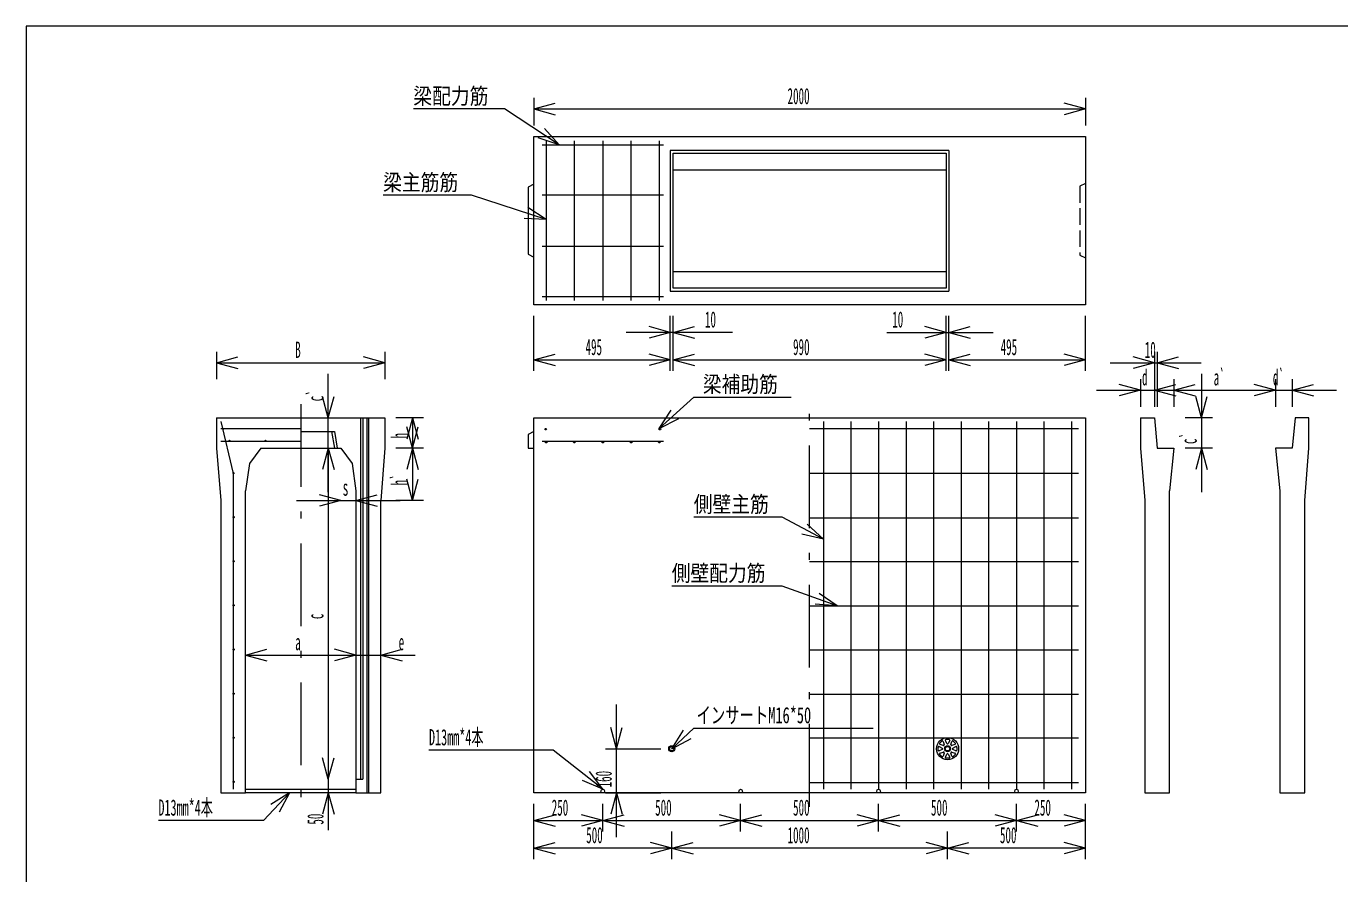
# Model space of a CAD drawing. Units: millimetres on the paper, with parts at other scales. Extents: x 26 to 772, y 19 to 550.
# Drawn here: x 25.5 to 501.7, y 242.7 to 550 of the extents above; entities that cross this region are included whole.
import ezdxf
from ezdxf.enums import TextEntityAlignment as Align

# ---------------------------------------------------------------- set-up
doc = ezdxf.new("R2010")
doc.units = ezdxf.units.MM
doc.linetypes.add('USER1', pattern=[8, 6, -2])
doc.linetypes.add('USER2', pattern=[50.5, 30, -9, 2.5, -9])
for name, color, linetype, lineweight in [('1', 7, 'Continuous', 18), ('10', 3, 'Continuous', 18), ('17', 7, 'Continuous', 18), ('18', 7, 'Continuous', 18), ('3', 7, 'Continuous', 18), ('6', 7, 'Continuous', 18)]:
    doc.layers.add(name, color=color, linetype=linetype, lineweight=lineweight)
doc.styles.add('ＭＳ ゴシック', font='')
doc.styles.get('ＭＳ ゴシック').set_extended_font_data('MS Gothic')

msp = doc.modelspace()

# ---------------------------------------------------------------- linework, layer by layer
at = {"layer": '1'}
for p, q in [((25.5, 550), (25.5, 19)), ((771.5, 550), (25.5, 550)), ((209.5, 524), (209.5, 514)), ((409.5, 524), (409.5, 514)), ((209.5, 520), (217.227, 522.071)), ((209.5, 520), (409.5, 520)), ((209.5, 520), (217.227, 517.929)), ((409.5, 520), (401.773, 522.071)), ((409.5, 520), (401.773, 517.929)), ((209.5, 510), (409.5, 510)), ((209.5, 449), (209.5, 510)), ((409.5, 510), (409.5, 449)), ((259, 505), (259, 454)), ((360, 505), (259, 505)), ((360, 505), (360, 454)), ((260, 504), (359, 504)), ((260, 455), (260, 504)), ((359, 504), (359, 455)), ((260, 497.9), (359, 497.9)), ((209.5, 492.7), (207.5, 491.7)), ((207.5, 491.7), (207.5, 467.3)), ((207.5, 467.3), (209.5, 466.3)), ((260, 461.1), (359, 461.1)), ((259, 454), (360, 454)), ((359, 455), (260, 455)), ((409.5, 449), (209.5, 449)), ((209.5, 425), (209.5, 445)), ((259, 425), (259, 445)), ((259, 435), (259, 445)), ((260, 425), (260, 445)), ((260, 435), (260, 445)), ((359, 425), (359, 445)), ((359, 435), (359, 445)), ((360, 425), (360, 445)), ((360, 435), (360, 445)), ((409.5, 425), (409.5, 445)), ((281.56, 439), (243, 439)), ((259, 439), (251.273, 441.071)), ((259, 439), (251.273, 436.929)), ((260, 439), (267.727, 441.071)), ((260, 439), (267.727, 436.929)), ((337.44, 439), (376, 439)), ((359, 439), (351.273, 441.071)), ((359, 439), (351.273, 436.929)), ((360, 439), (367.727, 441.071)), ((360, 439), (367.727, 436.929)), ((94.5, 432), (94.5, 422)), ((94.5, 428), (102.227, 430.071)), ((155.5, 428), (147.773, 430.071)), ((155.5, 432), (155.5, 422)), ((209.5, 429), (217.227, 431.071)), ((209.5, 429), (259, 429)), ((209.5, 429), (217.227, 426.929)), ((259, 429), (251.273, 431.071)), ((259, 429), (251.273, 426.929)), ((260, 429), (267.727, 431.071)), ((260, 429), (359, 429)), ((260, 429), (267.727, 426.929)), ((359, 429), (351.273, 431.071)), ((359, 429), (351.273, 426.929)), ((360, 429), (367.727, 431.071)), ((360, 429), (409.5, 429)), ((360, 429), (367.727, 426.929)), ((409.5, 429), (401.773, 431.071)), ((409.5, 429), (401.773, 426.929)), ((434.5, 428), (426.773, 430.071)), ((434.5, 432), (434.5, 412)), ((435.5, 432), (435.5, 412)), ((435.5, 428), (443.227, 430.071)), ((94.5, 428), (155.5, 428)), ((94.5, 428), (102.227, 425.929)), ((135, 381), (135, 424)), ((155.5, 428), (147.773, 425.929)), ((418.5, 428), (451.5, 428)), ((434.5, 428), (426.773, 425.929)), ((435.5, 428), (443.227, 425.929)), ((451.6, 424), (451.6, 381)), ((429.5, 418), (421.773, 420.071)), ((429.5, 422), (429.5, 412)), ((434.5, 422), (434.5, 412)), ((434.5, 418), (442.227, 420.071)), ((441.6, 422), (441.6, 412)), ((441.6, 418), (449.327, 420.071)), ((478.4, 418), (470.673, 420.071)), ((478.4, 418), (470.673, 420.071)), ((478.4, 422), (478.4, 412)), ((478.4, 422), (478.4, 412)), ((484.5, 422), (484.5, 412)), ((484.5, 418), (492.227, 420.071)), ((135, 408), (132.929, 415.727)), ((135, 408), (137.071, 415.727)), ((255, 404.124), (267.56, 415.5)), ((267.56, 415.5), (302.788, 415.5)), ((413.5, 418), (450.5, 418)), ((429.5, 418), (421.773, 415.929)), ((434.5, 418), (442.227, 415.929)), ((441.6, 418), (478.4, 418)), ((441.6, 418), (449.327, 415.929)), ((451.6, 408), (449.529, 415.727)), ((451.6, 408), (453.671, 415.727)), ((462.4, 418), (500.5, 418)), ((478.4, 418), (470.673, 415.929)), ((478.4, 418), (470.673, 415.929)), ((484.5, 418), (492.227, 415.929)), ((255, 404.124), (259.337, 410.846)), ((94.5, 408), (155.5, 408)), ((94.5, 408), (94.5, 397)), ((146.85, 277), (146.85, 408)), ((147.55, 408), (147.55, 277)), ((148.95, 408), (148.95, 272)), ((149.65, 272), (149.65, 408)), ((155.5, 408), (155.5, 397)), ((169.5, 408), (159.5, 408)), ((165.5, 408), (163.429, 400.273)), ((165.5, 408), (165.5, 397)), ((165.5, 408), (167.571, 400.273)), ((209.5, 408), (409.5, 408)), ((209.5, 272), (209.5, 408)), ((255, 404.124), (262.117, 407.777)), ((409.5, 408), (409.5, 272)), ((429.5, 408), (434.5, 408)), ((429.5, 408), (429.5, 397)), ((434.5, 408), (435.5, 397)), ((455.6, 408), (445.6, 408)), ((485.5, 408), (484.5, 397)), ((490.5, 408), (485.5, 408)), ((490.5, 397), (490.5, 408)), ((96, 404.2), (125, 404.2)), ((125, 403), (137.2, 403)), ((136.2, 403), (137.2, 397)), ((137.2, 403), (138.2, 397)), ((165.5, 397), (163.429, 404.727)), ((165.5, 397), (167.571, 404.727)), ((209.5, 403), (207.5, 402)), ((207.5, 402), (207.5, 397)), ((94.5, 397), (96, 378)), ((110.5, 397), (106.4, 391.5)), ((110.5, 397), (139.5, 397)), ((135, 397), (132.929, 389.273)), ((135, 397), (132.929, 389.273)), ((135, 397), (137.071, 389.273)), ((135, 397), (135, 277)), ((135, 397), (137.071, 389.273)), ((139.5, 397), (143.6, 391.5)), ((155.5, 397), (154, 378)), ((169.5, 397), (159.5, 397)), ((169.5, 397), (159.5, 397)), ((165.5, 397), (163.429, 389.273)), ((165.5, 397), (165.5, 378)), ((165.5, 397), (167.571, 389.273)), ((207.5, 397), (209.5, 397)), ((212.5, 399.5), (256.5, 399.5)), ((429.5, 397), (431, 378)), ((435.5, 397), (441.6, 397)), ((441.6, 397), (440, 381.5)), ((455.6, 397), (445.6, 397)), ((451.6, 397), (449.529, 389.273)), ((451.6, 397), (453.671, 389.273)), ((484.5, 397), (478.4, 397)), ((478.4, 397), (480, 381.5)), ((489, 378), (490.5, 397)), ((106.4, 391.5), (105, 381.5)), ((143.6, 391.5), (145, 381.5)), ((165.5, 378), (163.429, 385.727)), ((165.5, 378), (167.571, 385.727)), ((105, 272), (105, 381.5)), ((145, 381.5), (145, 272)), ((440, 272), (440, 381.5)), ((480, 381.5), (480, 272)), ((96, 378), (96, 272)), ((123.5, 378), (161, 378)), ((139.5, 378), (131.773, 380.071)), ((139.5, 378), (131.773, 375.929)), ((145, 378), (152.727, 380.071)), ((145, 378), (152.727, 375.929)), ((154, 272), (154, 378)), ((169.5, 378), (159.5, 378)), ((431, 378), (431, 272)), ((489, 272), (489, 378)), ((105, 322), (112.727, 324.071)), ((145, 322), (137.273, 324.071)), ((145, 322), (137.273, 324.071)), ((154, 322), (161.727, 324.071)), ((105, 322), (145, 322)), ((105, 322), (112.727, 319.929)), ((129, 322), (166.5, 322)), ((145, 322), (137.273, 319.929)), ((145, 322), (137.273, 319.929)), ((154, 322), (161.727, 319.929)), ((239.5, 256), (239.5, 304)), ((239.5, 288), (237.429, 295.727)), ((239.5, 288), (241.571, 295.727)), ((259.5, 288), (267.5, 295.5)), ((267.5, 295.5), (332.5, 295.5)), ((135, 293), (135, 258.5)), ((259.5, 288), (263.721, 294.796)), ((259.5, 288), (266.554, 291.775)), ((356.711, 290.061), (357.439, 290.789)), ((357.936, 290.671), (358.3, 289.58)), ((359.232, 289.966), (358.717, 290.995)), ((358.985, 291.429), (360.015, 291.429)), ((360.283, 290.995), (359.768, 289.966)), ((360.7, 289.58), (361.064, 290.671)), ((361.561, 290.789), (362.289, 290.061)), ((216.5, 287.5), (171.5, 287.5)), ((234.5, 273.3), (216.5, 287.5)), ((235.5, 288), (255.5, 288)), ((356.071, 287.485), (356.071, 288.515)), ((356.505, 288.783), (357.534, 288.268)), ((357.534, 287.732), (356.505, 287.217)), ((357.439, 285.211), (356.711, 285.939)), ((357.92, 289.2), (356.829, 289.564)), ((356.829, 286.436), (357.92, 286.8)), ((358.3, 286.42), (357.936, 285.329)), ((358.717, 285.005), (359.232, 286.034)), ((359.768, 286.034), (360.283, 285.005)), ((361.064, 285.329), (360.7, 286.42)), ((362.171, 289.564), (361.08, 289.2)), ((361.08, 286.8), (362.171, 286.436)), ((361.466, 288.268), (362.495, 288.783)), ((362.495, 287.217), (361.466, 287.732)), ((362.289, 285.939), (361.561, 285.211)), ((362.929, 288.515), (362.929, 287.485)), ((135, 277), (132.929, 284.727)), ((135, 277), (132.929, 284.727)), ((135, 277), (137.071, 284.727)), ((135, 277), (137.071, 284.727)), ((360.015, 284.571), (358.985, 284.571)), ((145, 277), (147.55, 277)), ((234.5, 273.3), (227.151, 276.46)), ((234.5, 273.3), (229.716, 279.712)), ((96, 272), (105, 272)), ((105, 273.3), (145, 273.3)), ((145, 272), (105, 272)), ((120.938, 272), (111.475, 262)), ((120.938, 272), (114.123, 267.81)), ((120.938, 272), (117.131, 264.964)), ((135, 272), (132.929, 264.273)), ((135, 272), (137.071, 264.273)), ((145, 272), (154, 272)), ((409.5, 272), (209.5, 272)), ((235.5, 272), (255.5, 272)), ((239.5, 272), (237.429, 264.273)), ((239.5, 272), (241.571, 264.273)), ((431, 272), (440, 272)), ((480, 272), (489, 272)), ((209.5, 258), (209.5, 268)), ((234.5, 258), (234.5, 268)), ((234.5, 258), (234.5, 268)), ((284.5, 258), (284.5, 268)), ((284.5, 258), (284.5, 268)), ((334.5, 258), (334.5, 268)), ((334.5, 258), (334.5, 268)), ((384.5, 258), (384.5, 268)), ((384.5, 258), (384.5, 268)), ((409.5, 258), (409.5, 268)), ((111.475, 262), (73.41, 262)), ((209.5, 262), (217.227, 264.071)), ((209.5, 262), (234.5, 262)), ((209.5, 262), (217.227, 259.929)), ((234.5, 262), (226.773, 264.071)), ((234.5, 262), (226.773, 259.929)), ((234.5, 262), (242.227, 264.071)), ((234.5, 262), (284.5, 262)), ((234.5, 262), (242.227, 259.929)), ((284.5, 262), (276.773, 264.071)), ((284.5, 262), (276.773, 259.929)), ((284.5, 262), (292.227, 264.071)), ((284.5, 262), (334.5, 262)), ((284.5, 262), (292.227, 259.929)), ((334.5, 262), (326.773, 264.071)), ((334.5, 262), (326.773, 259.929)), ((334.5, 262), (342.227, 264.071)), ((334.5, 262), (384.5, 262)), ((334.5, 262), (342.227, 259.929)), ((384.5, 262), (376.773, 264.071)), ((384.5, 262), (376.773, 259.929)), ((384.5, 262), (392.227, 264.071)), ((384.5, 262), (409.5, 262)), ((384.5, 262), (392.227, 259.929)), ((409.5, 262), (401.773, 264.071)), ((409.5, 262), (401.773, 259.929)), ((209.5, 248), (209.5, 258)), ((259.5, 248), (259.5, 258)), ((259.5, 248), (259.5, 258)), ((359.5, 248), (359.5, 258)), ((359.5, 248), (359.5, 258)), ((409.5, 248), (409.5, 258)), ((209.5, 252), (217.227, 254.071)), ((259.5, 252), (251.773, 254.071)), ((259.5, 252), (267.227, 254.071)), ((359.5, 252), (351.773, 254.071)), ((359.5, 252), (367.227, 254.071)), ((409.5, 252), (401.773, 254.071)), ((259.5, 252), (209.5, 252)), ((209.5, 252), (217.227, 249.929)), ((259.5, 252), (251.773, 249.929)), ((359.5, 252), (259.5, 252)), ((259.5, 252), (267.227, 249.929)), ((359.5, 252), (351.773, 249.929)), ((409.5, 252), (359.5, 252)), ((359.5, 252), (367.227, 249.929)), ((409.5, 252), (401.773, 249.929))]:
    msp.add_line(p, q, dxfattribs=at)
at = {"layer": '1', "linetype": 'USER1'}
for p, q in [((409.5, 493), (407.5, 492)), ((407.5, 492), (407.5, 467)), ((407.5, 467), (409.5, 466))]:
    msp.add_line(p, q, dxfattribs=at)
at = {"layer": '1', "linetype": 'USER2'}
for p, q in [((125, 413), (125, 267)), ((309.5, 267), (309.5, 413))]:
    msp.add_line(p, q, dxfattribs=at)
at = {"layer": '1'}
for centre, radius in [((213.8, 403.9), 0.3), ((255.2, 403.9), 0.3), ((99.2, 399.7), 0.2), ((112.2, 399.7), 0.2), ((359.5, 288), 4), ((259.5, 288), 1.1), ((259.5, 288), 0.8), ((359.5, 288), 1.1), ((359.5, 288), 0.8), ((234.5, 272.65), 0.65), ((284.5, 272.65), 0.65), ((334.5, 272.65), 0.65), ((384.5, 272.65), 0.65)]:
    msp.add_circle(centre, radius, dxfattribs=at)
for centre, start, end in [((357.651, 290.577), 18.43495, 135), ((358.985, 291.129), 90, 206.56505), ((360.015, 291.129), 333.43495, 90), ((361.349, 290.577), 45, 161.56505), ((356.371, 288.515), 63.43495, 180), ((356.371, 287.485), 180, 296.56505), ((356.923, 289.849), 135, 251.56505), ((356.923, 286.151), 108.43495, 225), ((357.4, 288), 296.56505, 63.43495), ((358.015, 289.485), 251.56505, 18.43495), ((358.015, 286.515), 341.56505, 108.43495), ((359.5, 290.1), 206.56505, 333.43495), ((359.5, 285.9), 26.56505, 153.43495), ((360.985, 289.485), 161.56505, 288.43495), ((360.985, 286.515), 71.56505, 198.43495), ((361.6, 288), 116.56505, 243.43495), ((362.077, 289.849), 288.43495, 45), ((362.077, 286.151), 315, 71.56505), ((362.629, 288.515), 0, 116.56505), ((362.629, 287.485), 243.43495, 0), ((357.651, 285.423), 225, 341.56505), ((358.985, 284.871), 153.43495, 270), ((360.015, 284.871), 270, 26.56505), ((361.349, 285.423), 198.43495, 315)]:
    msp.add_arc(centre, 0.3, start, end, dxfattribs=at)
at = {"layer": '10'}
for p, q in [((214, 508.5), (214, 450.5)), ((224.2, 450.5), (224.2, 508.5)), ((234.5, 508.5), (234.5, 450.5)), ((244.8, 450.5), (244.8, 508.5)), ((255, 508.5), (255, 450.5)), ((186.959, 488.7), (154.877, 488.7)), ((214, 479.871), (186.959, 488.7)), ((214, 479.871), (207.297, 484.238)), ((214, 479.871), (206.012, 480.301))]:
    msp.add_line(p, q, dxfattribs=at)
for centre in [(214, 399.2), (224.2, 399.2), (234.5, 399.2), (244.8, 399.2), (255, 399.2)]:
    msp.add_circle(centre, 0.3, dxfattribs=at)
at = {"layer": '17'}
for p, q in [((309.5, 404.2), (407, 404.2)), ((407, 387.8), (309.5, 387.8)), ((309.5, 371.8), (407, 371.8)), ((407, 355.8), (309.5, 355.8)), ((299.5, 347), (259.5, 347)), ((319.5, 339.8), (299.5, 347)), ((319.5, 339.8), (312.931, 344.366)), ((309.5, 339.8), (407, 339.8)), ((319.5, 339.8), (311.528, 340.469)), ((407, 323.8), (309.5, 323.8)), ((309.5, 307.8), (407, 307.8)), ((407, 291.8), (309.5, 291.8)), ((309.5, 275.8), (407, 275.8))]:
    msp.add_line(p, q, dxfattribs=at)
for centre in [(96.848, 404), (100.658, 388), (100.7, 372), (100.7, 356), (100.7, 340), (100.7, 324), (100.7, 308), (100.7, 292), (100.7, 276)]:
    msp.add_circle(centre, 0.2, dxfattribs=at)
at = {"layer": '18'}
for p, q in [((96, 406.7), (100.5, 387.8)), ((314.5, 406.7), (314.5, 273.3)), ((324.5, 406.7), (324.5, 273.3)), ((334.5, 406.7), (334.5, 273.3)), ((344.5, 406.7), (344.5, 273.3)), ((354.5, 273.3), (354.5, 406.7)), ((364.5, 406.7), (364.5, 273.3)), ((374.5, 273.3), (374.5, 406.7)), ((384.5, 406.7), (384.5, 273.3)), ((394.5, 273.3), (394.5, 406.7)), ((404.5, 406.7), (404.5, 273.3)), ((100.5, 387.8), (100.5, 273.3)), ((299.5, 372), (267.5, 372)), ((314.5, 364), (299.5, 372)), ((314.5, 364), (308.656, 369.463)), ((314.5, 364), (306.707, 365.809))]:
    msp.add_line(p, q, dxfattribs=at)
at = {"layer": '3'}
for p, q in [((198.846, 520), (165.832, 520)), ((218.658, 507), (198.846, 520)), ((218.658, 507), (213.333, 512.971)), ((218.658, 507), (211.061, 509.508)), ((212.5, 507), (256.5, 507)), ((256.5, 488.7), (212.5, 488.7)), ((212.5, 470.3), (256.5, 470.3)), ((212.5, 452), (256.5, 452))]:
    msp.add_line(p, q, dxfattribs=at)
at = {"layer": '6'}
msp.add_line((96, 399.5), (125, 399.5), dxfattribs=at)

# ---------------------------------------------------------------- texts
at = {"layer": '1', "style": 'ＭＳ ゴシック'}
for s, width, p in [('2000', 0.5, (301.5, 520)), ('10', 0.5, (271.56, 439)), ('10', 0.5, (339.44, 439)), ('B', 0.5, (123, 428)), ('495', 0.5, (228.25, 429)), ('990', 0.5, (303.5, 429)), ('495', 0.5, (378.75, 429)), ('10', 0.5, (431, 428)), ('梁補助筋', 0.85, (270.788, 415.5)), ('d', 0.5, (430, 418)), ('a`', 0.5, (456, 418)), ('d`', 0.5, (477.45, 418)), ('s', 0.5, (140.25, 378)), ('a', 0.5, (123, 322)), ('e', 0.5, (160.5, 322)), ('インサートM16*50', 0.65, (268.5, 295.5)), ('D13mm*4本', 0.55, (171.5, 287.5)), ('D13mm*4本', 0.55, (73.41, 262)), ('250', 0.5, (216, 262)), ('500', 0.5, (253.5, 262)), ('500', 0.5, (303.5, 262)), ('500', 0.5, (353.5, 262)), ('250', 0.5, (391, 262)), ('500', 0.5, (228.5, 252)), ('1000', 0.5, (301.5, 252)), ('500', 0.5, (378.5, 252))]:
    msp.add_text(s, height=5.865, dxfattribs=dict(at, width=width)).set_placement(p, align=Align.BOTTOM_LEFT)
at = {"layer": '1', "style": 'ＭＳ ゴシック', "width": 0.5}
for s, p in [('c`', (135, 414)), ('h', (165.5, 400.5)), ('c`', (451.6, 398.5)), ('h`', (165.5, 383.5)), ('c', (135, 335)), ('160', (239.5, 274)), ('50', (135, 260.5))]:
    msp.add_text(s, height=5.865, rotation=90, dxfattribs=at).set_placement(p, align=Align.BOTTOM_LEFT)
at = {"layer": '10', "color": 7, "style": 'ＭＳ ゴシック', "width": 0.85}
msp.add_text('梁主筋筋', height=5.865, dxfattribs=at).set_placement((154.877, 488.7), align=Align.BOTTOM_LEFT)
at = {"layer": '17', "style": 'ＭＳ ゴシック', "width": 0.85}
msp.add_text('側壁配力筋', height=5.865, dxfattribs=at).set_placement((259.5, 347), align=Align.BOTTOM_LEFT)
at = {"layer": '18', "style": 'ＭＳ ゴシック', "width": 0.85}
msp.add_text('側壁主筋', height=5.865, dxfattribs=at).set_placement((267.5, 372), align=Align.BOTTOM_LEFT)
at = {"layer": '3', "style": 'ＭＳ ゴシック', "width": 0.85}
msp.add_text('梁配力筋', height=5.865, dxfattribs=at).set_placement((165.832, 520), align=Align.BOTTOM_LEFT)

doc.saveas('drawing.dxf')
